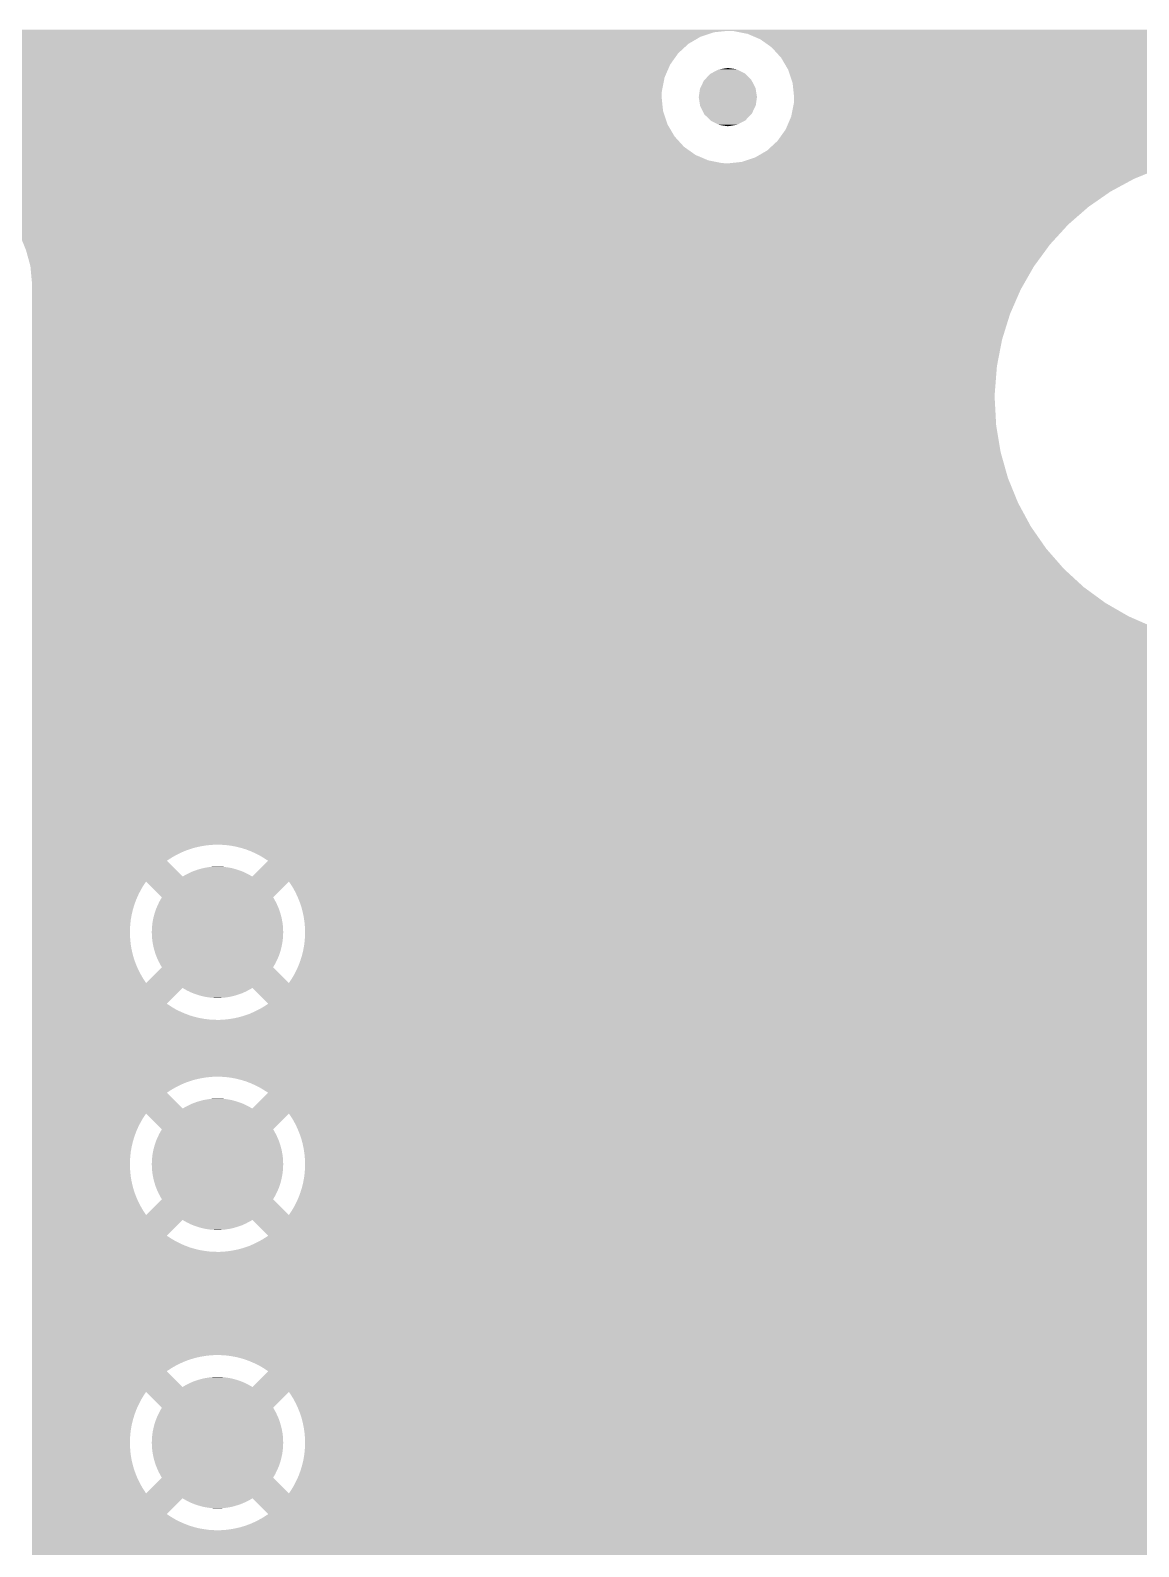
# Model space of a CAD drawing. Extents: x 295 to 953, y 10 to 290.
# Drawn here: x 772.23 to 787.39, y 230.5 to 251.25 of the extents above; entities that cross this region are included whole.
import ezdxf

# ---------------------------------------------------------------- set-up
doc = ezdxf.new("R2010")
doc.units = 0
doc.header["$LTSCALE"] = 5
doc.header["$MEASUREMENT"] = 0
doc.layers.add('FROMC1', color=7, linetype='CONTINUOUS')

msp = doc.modelspace()

# ---------------------------------------------------------------- linework, layer by layer
at = {"layer": 'FROMC1'}
for points in [[(735.807, 251.247), (735.742, 251.261), (797.937, 251.247), (797.937, 251.261)], [(735.9, 251.227), (735.807, 251.247), (781.582, 251.227), (781.773, 251.247)], [(736.035, 251.197), (735.9, 251.227), (781.492, 251.197), (781.582, 251.227)], [(736.118, 251.167), (736.035, 251.197), (781.4, 251.167), (781.492, 251.197)], [(736.317, 251.094), (736.118, 251.167), (781.276, 251.094), (781.4, 251.167)], [(781.852, 251.243), (781.773, 251.247), (797.937, 251.243), (797.937, 251.247)], [(782.041, 251.206), (781.852, 251.243), (797.937, 251.206), (797.937, 251.243)], [(782.217, 251.131), (782.041, 251.206), (797.937, 251.131), (797.937, 251.206)], [(782.373, 251.02), (782.217, 251.131), (797.937, 251.02), (797.937, 251.131)], [(736.363, 251.07), (736.317, 251.094), (781.234, 251.07), (781.276, 251.094)], [(736.582, 250.954), (736.363, 251.07), (781.108, 250.954), (781.234, 251.07)], [(736.601, 250.94), (736.582, 250.954), (781.093, 250.94), (781.108, 250.954)], [(736.819, 250.784), (736.601, 250.94), (780.982, 250.784), (781.093, 250.94)], [(782.502, 250.878), (782.373, 251.02), (797.937, 250.878), (797.937, 251.02)], [(736.826, 250.779), (736.819, 250.784), (780.98, 250.779), (780.982, 250.784)], [(737.007, 250.608), (736.826, 250.779), (780.906, 250.608), (780.98, 250.779)], [(781.547, 250.666), (781.647, 250.719), (782.002, 250.666), (781.894, 250.719)], [(781.647, 250.719), (781.667, 250.722), (781.894, 250.719), (781.888, 250.722)], [(781.667, 250.722), (781.773, 250.739), (781.888, 250.722), (781.773, 250.739)], [(782.599, 250.713), (782.502, 250.878), (797.937, 250.713), (797.937, 250.878)], [(782.659, 250.531), (782.599, 250.713), (797.937, 250.531), (797.937, 250.713)], [(737.044, 250.574), (737.007, 250.608), (780.9, 250.574), (780.906, 250.608)], [(737.168, 250.42), (737.044, 250.574), (780.869, 250.42), (780.9, 250.574)], [(781.396, 250.465), (781.446, 250.569), (782.151, 250.465), (782.097, 250.569)], [(781.446, 250.569), (781.455, 250.578), (782.097, 250.569), (782.093, 250.578)], [(781.455, 250.578), (781.535, 250.66), (782.093, 250.578), (782.008, 250.66)], [(781.535, 250.66), (781.547, 250.666), (782.008, 250.66), (782.002, 250.666)], [(782.679, 250.34), (782.659, 250.531), (797.937, 250.34), (797.937, 250.531)], [(737.232, 250.34), (737.168, 250.42), (780.866, 250.34), (780.869, 250.42)], [(769.758, 250.339), (769.708, 250.34), (780.866, 250.339), (780.866, 250.34)], [(769.984, 250.31), (769.758, 250.339), (780.869, 250.31), (780.866, 250.339)], [(770.2, 250.241), (769.984, 250.31), (780.876, 250.241), (780.869, 250.31)], [(781.374, 250.34), (781.391, 250.455), (782.171, 250.34), (782.153, 250.455)], [(781.392, 250.225), (781.374, 250.34), (782.154, 250.225), (782.171, 250.34)], [(781.391, 250.455), (781.396, 250.465), (782.153, 250.455), (782.151, 250.465)], [(782.676, 250.26), (782.679, 250.34), (797.937, 250.26), (797.937, 250.34)], [(770.417, 250.149), (770.2, 250.241), (780.886, 250.149), (780.876, 250.241)], [(770.85, 249.967), (770.417, 250.149), (780.946, 249.967), (780.886, 250.149)], [(781.394, 250.215), (781.392, 250.225), (782.149, 250.215), (782.154, 250.225)], [(781.448, 250.111), (781.394, 250.215), (782.099, 250.111), (782.149, 250.215)], [(781.452, 250.102), (781.448, 250.111), (782.09, 250.102), (782.099, 250.111)], [(781.537, 250.02), (781.452, 250.102), (782.01, 250.02), (782.09, 250.102)], [(782.563, 249.896), (782.639, 250.072), (797.937, 249.896), (797.937, 250.072)], [(782.639, 250.072), (782.676, 250.26), (797.937, 250.072), (797.937, 250.26)], [(771.094, 249.865), (770.85, 249.967), (781.006, 249.865), (780.946, 249.967)], [(771.162, 249.834), (771.094, 249.865), (781.024, 249.834), (781.006, 249.865)], [(781.543, 250.014), (781.537, 250.02), (781.998, 250.014), (782.01, 250.02)], [(781.651, 249.961), (781.543, 250.014), (781.898, 249.961), (781.998, 250.014)], [(781.658, 249.958), (781.651, 249.961), (781.878, 249.958), (781.898, 249.961)], [(781.773, 249.941), (781.658, 249.958), (781.773, 249.941), (781.878, 249.958)], [(782.452, 249.74), (782.563, 249.896), (797.937, 249.74), (797.937, 249.896)], [(771.215, 249.802), (771.162, 249.834), (781.043, 249.802), (781.024, 249.834)], [(771.356, 249.716), (771.215, 249.802), (781.121, 249.716), (781.043, 249.802)], [(771.418, 249.66), (771.356, 249.716), (781.172, 249.66), (781.121, 249.716)], [(771.526, 249.565), (771.418, 249.66), (781.306, 249.565), (781.172, 249.66)], [(782.311, 249.61), (782.452, 249.74), (797.937, 249.61), (797.937, 249.74)], [(771.538, 249.549), (771.526, 249.565), (781.328, 249.549), (781.306, 249.565)], [(771.598, 249.474), (771.538, 249.549), (781.505, 249.474), (781.328, 249.549)], [(771.627, 249.437), (771.598, 249.474), (781.693, 249.437), (781.505, 249.474)], [(781.773, 249.433), (781.963, 249.453), (787.928, 249.433), (787.999, 249.453)], [(781.963, 249.453), (781.987, 249.461), (787.999, 249.453), (788.027, 249.461)], [(781.987, 249.461), (782.145, 249.513), (788.027, 249.461), (788.338, 249.513)], [(782.145, 249.513), (782.16, 249.522), (788.338, 249.513), (788.39, 249.522)], [(782.16, 249.522), (782.195, 249.542), (788.39, 249.522), (788.758, 249.542)], [(782.195, 249.542), (782.311, 249.61), (797.937, 249.542), (797.937, 249.61)], [(771.63, 249.433), (771.627, 249.437), (781.773, 249.433), (781.693, 249.437)], [(771.666, 249.387), (771.63, 249.433), (787.764, 249.387), (787.928, 249.433)], [(771.68, 249.361), (771.666, 249.387), (787.673, 249.361), (787.764, 249.387)], [(771.753, 249.222), (771.68, 249.361), (787.333, 249.222), (787.673, 249.361)], [(771.772, 249.186), (771.753, 249.222), (787.266, 249.186), (787.333, 249.222)], [(771.831, 249.047), (771.772, 249.186), (787.009, 249.047), (787.266, 249.186)], [(771.919, 248.837), (771.831, 249.047), (786.707, 248.837), (787.009, 249.047)], [(772.021, 248.595), (771.919, 248.837), (786.43, 248.595), (786.707, 248.837)], [(772.135, 248.324), (772.021, 248.595), (786.182, 248.324), (786.43, 248.595)], [(772.148, 248.292), (772.135, 248.324), (786.158, 248.292), (786.182, 248.324)], [(772.167, 248.245), (772.148, 248.292), (786.124, 248.245), (786.158, 248.292)], [(772.227, 248.027), (772.167, 248.245), (785.964, 248.027), (786.124, 248.245)], [(772.227, 248.026), (772.227, 248.027), (785.963, 248.026), (785.964, 248.027)], [(772.248, 247.8), (772.227, 248.026), (785.834, 247.8), (785.963, 248.026)], [(772.248, 247.708), (772.248, 247.8), (785.781, 247.708), (785.834, 247.8)], [(772.248, 247.371), (772.248, 247.708), (785.634, 247.371), (785.781, 247.708)], [(772.248, 247.02), (772.248, 247.371), (785.525, 247.02), (785.634, 247.371)], [(772.248, 246.658), (772.248, 247.02), (785.455, 246.658), (785.525, 247.02)], [(772.248, 246.292), (772.248, 246.658), (785.426, 246.292), (785.455, 246.658)], [(772.248, 246.21), (772.248, 246.292), (785.425, 246.21), (785.426, 246.292)], [(772.248, 245.843), (772.248, 246.21), (785.445, 245.843), (785.425, 246.21)], [(772.248, 245.48), (772.248, 245.843), (785.506, 245.48), (785.445, 245.843)], [(772.248, 245.126), (772.248, 245.48), (785.606, 245.126), (785.506, 245.48)], [(772.248, 244.785), (772.248, 245.126), (785.745, 244.785), (785.606, 245.126)], [(772.248, 244.462), (772.248, 244.785), (785.92, 244.462), (785.745, 244.785)], [(772.248, 244.16), (772.248, 244.462), (786.13, 244.16), (785.92, 244.462)], [(772.248, 243.883), (772.248, 244.16), (786.372, 243.883), (786.13, 244.16)], [(772.248, 243.634), (772.248, 243.883), (786.643, 243.634), (786.372, 243.883)], [(772.248, 243.417), (772.248, 243.634), (786.94, 243.417), (786.643, 243.634)], [(772.248, 243.233), (772.248, 243.417), (787.259, 243.233), (786.94, 243.417)], [(772.248, 243.086), (772.248, 243.233), (787.596, 243.086), (787.259, 243.233)], [(772.248, 242.977), (772.248, 243.086), (787.948, 242.977), (787.596, 243.086)], [(772.248, 242.908), (772.248, 242.977), (788.309, 242.908), (787.948, 242.977)], [(772.248, 242.878), (772.248, 242.908), (788.676, 242.878), (788.309, 242.908)], [(772.248, 242.877), (772.248, 242.878), (788.758, 242.877), (788.676, 242.878)], [(772.248, 240.109), (772.248, 242.877), (797.937, 240.109), (797.937, 242.877)], [(772.248, 240.105), (772.248, 240.109), (774.69, 240.105), (774.76, 240.109)], [(774.829, 240.108), (774.76, 240.109), (797.937, 240.108), (797.937, 240.109)], [(774.899, 240.104), (774.829, 240.108), (797.937, 240.104), (797.937, 240.108)], [(772.248, 240.097), (772.248, 240.105), (774.621, 240.097), (774.69, 240.105)], [(772.248, 240.085), (772.248, 240.097), (774.552, 240.085), (774.621, 240.097)], [(772.248, 240.07), (772.248, 240.085), (774.484, 240.07), (774.552, 240.085)], [(772.248, 240.05), (772.248, 240.07), (774.417, 240.05), (774.484, 240.07)], [(772.248, 240.027), (772.248, 240.05), (774.351, 240.027), (774.417, 240.05)], [(772.248, 239.999), (772.248, 240.027), (774.287, 239.999), (774.351, 240.027)], [(772.248, 239.968), (772.248, 239.999), (774.224, 239.968), (774.287, 239.999)], [(772.248, 239.934), (772.248, 239.968), (774.164, 239.934), (774.224, 239.968)], [(772.248, 239.896), (772.248, 239.934), (774.105, 239.896), (774.164, 239.934)], [(774.968, 240.095), (774.899, 240.104), (797.937, 240.095), (797.937, 240.104)], [(775.037, 240.083), (774.968, 240.095), (797.937, 240.083), (797.937, 240.095)], [(775.105, 240.066), (775.037, 240.083), (797.937, 240.066), (797.937, 240.083)], [(775.172, 240.046), (775.105, 240.066), (797.937, 240.046), (797.937, 240.066)], [(775.237, 240.021), (775.172, 240.046), (797.937, 240.021), (797.937, 240.046)], [(775.301, 239.993), (775.237, 240.021), (797.937, 239.993), (797.937, 240.021)], [(775.363, 239.962), (775.301, 239.993), (797.937, 239.962), (797.937, 239.993)], [(775.423, 239.926), (775.363, 239.962), (797.937, 239.926), (797.937, 239.962)], [(775.481, 239.888), (775.423, 239.926), (797.937, 239.888), (797.937, 239.926)], [(772.248, 239.888), (772.248, 239.896), (774.094, 239.888), (774.105, 239.896)], [(772.248, 239.672), (772.248, 239.888), (774.31, 239.672), (774.094, 239.888)], [(774.31, 239.672), (774.344, 239.692), (775.265, 239.672), (775.23, 239.692)], [(774.344, 239.692), (774.363, 239.702), (775.23, 239.692), (775.213, 239.702)], [(774.363, 239.702), (774.398, 239.72), (775.213, 239.702), (775.176, 239.72)], [(774.398, 239.72), (774.417, 239.729), (775.176, 239.72), (775.159, 239.729)], [(774.417, 239.729), (774.453, 239.745), (775.159, 239.729), (775.121, 239.745)], [(774.453, 239.745), (774.473, 239.752), (775.121, 239.745), (775.103, 239.752)], [(774.473, 239.752), (774.51, 239.765), (775.103, 239.752), (775.064, 239.765)], [(774.51, 239.765), (774.531, 239.771), (775.064, 239.765), (775.046, 239.771)], [(774.531, 239.771), (774.568, 239.782), (775.046, 239.771), (775.005, 239.782)], [(774.568, 239.782), (774.59, 239.787), (775.005, 239.782), (774.987, 239.787)], [(774.59, 239.787), (774.627, 239.795), (774.987, 239.787), (774.945, 239.795)], [(774.627, 239.795), (774.65, 239.798), (774.945, 239.795), (774.928, 239.798)], [(774.65, 239.798), (774.687, 239.804), (774.928, 239.798), (774.884, 239.804)], [(774.687, 239.804), (774.713, 239.806), (774.884, 239.804), (774.868, 239.806)], [(774.713, 239.806), (774.747, 239.808), (774.868, 239.806), (774.82, 239.808)], [(774.747, 239.808), (774.808, 239.809), (774.82, 239.808), (774.808, 239.809)], [(775.265, 239.672), (775.481, 239.888), (797.937, 239.672), (797.937, 239.888)], [(772.248, 239.604), (772.248, 239.672), (797.937, 239.604), (797.937, 239.672)], [(772.248, 239.546), (772.248, 239.604), (773.771, 239.546), (773.81, 239.604)], [(772.248, 239.486), (772.248, 239.546), (773.736, 239.486), (773.771, 239.546)], [(772.248, 239.423), (772.248, 239.486), (773.704, 239.423), (773.736, 239.486)], [(774.026, 239.388), (773.81, 239.604), (775.549, 239.388), (775.765, 239.604)], [(775.789, 239.569), (775.765, 239.604), (797.937, 239.569), (797.937, 239.604)], [(775.826, 239.51), (775.789, 239.569), (797.937, 239.51), (797.937, 239.569)], [(775.859, 239.448), (775.826, 239.51), (797.937, 239.448), (797.937, 239.51)], [(772.248, 239.36), (772.248, 239.423), (773.676, 239.36), (773.704, 239.423)], [(772.248, 239.294), (772.248, 239.36), (773.652, 239.294), (773.676, 239.36)], [(772.248, 239.227), (772.248, 239.294), (773.631, 239.227), (773.652, 239.294)], [(773.961, 239.263), (773.969, 239.281), (775.615, 239.263), (775.606, 239.281)], [(773.969, 239.281), (773.987, 239.318), (775.606, 239.281), (775.589, 239.318)], [(773.987, 239.318), (773.996, 239.336), (775.589, 239.318), (775.579, 239.336)], [(773.996, 239.336), (774.016, 239.371), (775.579, 239.336), (775.56, 239.371)], [(774.016, 239.371), (774.026, 239.388), (775.56, 239.371), (775.549, 239.388)], [(775.888, 239.385), (775.859, 239.448), (797.937, 239.385), (797.937, 239.448)], [(775.914, 239.32), (775.888, 239.385), (797.937, 239.32), (797.937, 239.385)], [(775.936, 239.254), (775.914, 239.32), (797.937, 239.254), (797.937, 239.32)], [(772.248, 239.16), (772.248, 239.227), (773.615, 239.16), (773.631, 239.227)], [(772.248, 239.091), (772.248, 239.16), (773.602, 239.091), (773.615, 239.16)], [(772.248, 239.022), (772.248, 239.091), (773.594, 239.022), (773.602, 239.091)], [(773.899, 239.051), (773.907, 239.09), (775.675, 239.051), (775.668, 239.09)], [(773.907, 239.09), (773.911, 239.11), (775.668, 239.09), (775.664, 239.11)], [(773.911, 239.11), (773.921, 239.149), (775.664, 239.11), (775.654, 239.149)], [(773.921, 239.149), (773.926, 239.168), (775.654, 239.149), (775.648, 239.168)], [(773.926, 239.168), (773.939, 239.207), (775.648, 239.168), (775.636, 239.207)], [(773.939, 239.207), (773.946, 239.226), (775.636, 239.207), (775.629, 239.226)], [(773.946, 239.226), (773.961, 239.263), (775.629, 239.226), (775.615, 239.263)], [(775.954, 239.187), (775.936, 239.254), (797.937, 239.187), (797.937, 239.254)], [(775.968, 239.118), (775.954, 239.187), (797.937, 239.118), (797.937, 239.187)], [(775.978, 239.049), (775.968, 239.118), (797.937, 239.049), (797.937, 239.118)], [(772.248, 238.952), (772.248, 239.022), (773.589, 238.952), (773.594, 239.022)], [(772.248, 238.882), (772.248, 238.952), (773.589, 238.882), (773.589, 238.952)], [(772.248, 238.812), (772.248, 238.882), (773.593, 238.812), (773.589, 238.882)], [(773.888, 238.91), (773.889, 238.93), (775.687, 238.91), (775.686, 238.93)], [(773.889, 238.89), (773.888, 238.91), (775.686, 238.89), (775.687, 238.91)], [(773.889, 238.93), (773.891, 238.97), (775.686, 238.93), (775.685, 238.97)], [(773.89, 238.85), (773.889, 238.89), (775.684, 238.85), (775.686, 238.89)], [(773.891, 238.97), (773.892, 238.991), (775.685, 238.97), (775.683, 238.991)], [(773.892, 238.991), (773.897, 239.031), (775.683, 238.991), (775.679, 239.031)], [(773.897, 239.031), (773.899, 239.051), (775.679, 239.031), (775.675, 239.051)], [(775.984, 238.98), (775.978, 239.049), (797.937, 238.98), (797.937, 239.049)], [(775.981, 238.798), (775.986, 238.868), (797.937, 238.798), (797.937, 238.868)], [(775.986, 238.91), (775.984, 238.98), (797.937, 238.91), (797.937, 238.98)], [(775.986, 238.868), (775.986, 238.91), (797.937, 238.868), (797.937, 238.91)], [(772.248, 238.743), (772.248, 238.812), (773.6, 238.743), (773.593, 238.812)], [(772.248, 238.674), (772.248, 238.743), (773.612, 238.674), (773.6, 238.743)], [(772.248, 238.606), (772.248, 238.674), (773.628, 238.606), (773.612, 238.674)], [(773.892, 238.829), (773.89, 238.85), (775.683, 238.829), (775.684, 238.85)], [(773.897, 238.789), (773.892, 238.829), (775.678, 238.789), (775.683, 238.829)], [(773.9, 238.769), (773.897, 238.789), (775.676, 238.769), (775.678, 238.789)], [(773.907, 238.73), (773.9, 238.769), (775.668, 238.73), (775.676, 238.769)], [(773.911, 238.71), (773.907, 238.73), (775.664, 238.71), (775.668, 238.73)], [(773.921, 238.671), (773.911, 238.71), (775.654, 238.671), (775.664, 238.71)], [(773.927, 238.652), (773.921, 238.671), (775.649, 238.652), (775.654, 238.671)], [(775.944, 238.593), (775.96, 238.66), (797.937, 238.593), (797.937, 238.66)], [(775.96, 238.66), (775.973, 238.729), (797.937, 238.66), (797.937, 238.729)], [(775.973, 238.729), (775.981, 238.798), (797.937, 238.729), (797.937, 238.798)], [(772.248, 238.539), (772.248, 238.606), (773.647, 238.539), (773.628, 238.606)], [(772.248, 238.474), (772.248, 238.539), (773.671, 238.474), (773.647, 238.539)], [(772.248, 238.409), (772.248, 238.474), (773.698, 238.409), (773.671, 238.474)], [(773.939, 238.613), (773.927, 238.652), (775.636, 238.613), (775.649, 238.652)], [(773.946, 238.594), (773.939, 238.613), (775.63, 238.594), (775.636, 238.613)], [(773.961, 238.557), (773.946, 238.594), (775.614, 238.557), (775.63, 238.594)], [(773.969, 238.539), (773.961, 238.557), (775.606, 238.539), (775.614, 238.557)], [(773.986, 238.502), (773.969, 238.539), (775.588, 238.502), (775.606, 238.539)], [(773.996, 238.484), (773.986, 238.502), (775.58, 238.484), (775.588, 238.502)], [(774.015, 238.449), (773.996, 238.484), (775.559, 238.449), (775.58, 238.484)], [(774.026, 238.432), (774.015, 238.449), (775.549, 238.432), (775.559, 238.449)], [(775.871, 238.397), (775.899, 238.46), (797.937, 238.397), (797.937, 238.46)], [(775.899, 238.46), (775.923, 238.526), (797.937, 238.46), (797.937, 238.526)], [(775.923, 238.526), (775.944, 238.593), (797.937, 238.526), (797.937, 238.593)], [(772.248, 238.347), (772.248, 238.409), (773.729, 238.347), (773.698, 238.409)], [(772.248, 238.286), (772.248, 238.347), (773.764, 238.286), (773.729, 238.347)], [(772.248, 238.228), (772.248, 238.286), (773.802, 238.228), (773.764, 238.286)], [(773.81, 238.216), (774.026, 238.432), (775.765, 238.216), (775.549, 238.432)], [(775.765, 238.216), (775.804, 238.274), (797.937, 238.216), (797.937, 238.274)], [(775.804, 238.274), (775.839, 238.334), (797.937, 238.274), (797.937, 238.334)], [(775.839, 238.334), (775.871, 238.397), (797.937, 238.334), (797.937, 238.397)], [(772.248, 238.216), (772.248, 238.228), (773.81, 238.216), (773.802, 238.228)], [(772.248, 238.148), (772.248, 238.216), (797.937, 238.148), (797.937, 238.216)], [(772.248, 237.932), (772.248, 238.148), (774.094, 237.932), (774.31, 238.148)], [(774.345, 238.128), (774.31, 238.148), (775.231, 238.128), (775.265, 238.148)], [(774.362, 238.118), (774.345, 238.128), (775.212, 238.118), (775.231, 238.128)], [(774.399, 238.1), (774.362, 238.118), (775.177, 238.1), (775.212, 238.118)], [(774.416, 238.091), (774.399, 238.1), (775.158, 238.091), (775.177, 238.1)], [(774.454, 238.075), (774.416, 238.091), (775.122, 238.075), (775.158, 238.091)], [(774.472, 238.068), (774.454, 238.075), (775.102, 238.068), (775.122, 238.075)], [(774.512, 238.055), (774.472, 238.068), (775.065, 238.055), (775.102, 238.068)], [(774.529, 238.049), (774.512, 238.055), (775.044, 238.049), (775.065, 238.055)], [(774.57, 238.038), (774.529, 238.049), (775.007, 238.038), (775.044, 238.049)], [(774.588, 238.033), (774.57, 238.038), (774.985, 238.033), (775.007, 238.038)], [(774.63, 238.025), (774.588, 238.033), (774.948, 238.025), (774.985, 238.033)], [(775.481, 237.932), (775.265, 238.148), (797.937, 237.932), (797.937, 238.148)], [(772.248, 237.894), (772.248, 237.932), (774.152, 237.894), (774.094, 237.932)], [(772.248, 237.858), (772.248, 237.894), (774.212, 237.858), (774.152, 237.894)], [(772.248, 237.827), (772.248, 237.858), (774.274, 237.827), (774.212, 237.858)], [(772.248, 237.799), (772.248, 237.827), (774.338, 237.799), (774.274, 237.827)], [(774.647, 238.022), (774.63, 238.025), (774.925, 238.022), (774.948, 238.025)], [(774.691, 238.016), (774.647, 238.022), (774.888, 238.016), (774.925, 238.022)], [(774.707, 238.014), (774.691, 238.016), (774.862, 238.014), (774.888, 238.016)], [(774.755, 238.012), (774.707, 238.014), (774.828, 238.012), (774.862, 238.014)], [(774.767, 238.011), (774.755, 238.012), (774.767, 238.011), (774.828, 238.012)], [(775.288, 237.821), (775.351, 237.852), (797.937, 237.821), (797.937, 237.852)], [(775.351, 237.852), (775.411, 237.886), (797.937, 237.852), (797.937, 237.886)], [(775.411, 237.886), (775.47, 237.924), (797.937, 237.886), (797.937, 237.924)], [(775.47, 237.924), (775.481, 237.932), (797.937, 237.924), (797.937, 237.932)], [(772.248, 237.774), (772.248, 237.799), (774.403, 237.774), (774.338, 237.799)], [(772.248, 237.754), (772.248, 237.774), (774.47, 237.754), (774.403, 237.774)], [(772.248, 237.737), (772.248, 237.754), (774.538, 237.737), (774.47, 237.754)], [(772.248, 237.725), (772.248, 237.737), (774.607, 237.725), (774.538, 237.737)], [(772.248, 237.716), (772.248, 237.725), (774.676, 237.716), (774.607, 237.725)], [(772.248, 237.712), (772.248, 237.716), (774.746, 237.712), (774.676, 237.716)], [(772.248, 237.711), (772.248, 237.712), (774.815, 237.711), (774.746, 237.712)], [(772.248, 236.934), (772.248, 237.711), (797.937, 236.934), (797.937, 237.711)], [(774.815, 237.711), (774.885, 237.715), (797.937, 237.711), (797.937, 237.715)], [(774.885, 237.715), (774.954, 237.723), (797.937, 237.715), (797.937, 237.723)], [(774.954, 237.723), (775.023, 237.735), (797.937, 237.723), (797.937, 237.735)], [(775.023, 237.735), (775.091, 237.75), (797.937, 237.735), (797.937, 237.75)], [(775.091, 237.75), (775.158, 237.77), (797.937, 237.75), (797.937, 237.77)], [(775.158, 237.77), (775.224, 237.793), (797.937, 237.77), (797.937, 237.793)], [(775.224, 237.793), (775.288, 237.821), (797.937, 237.793), (797.937, 237.821)], [(772.248, 236.93), (772.248, 236.934), (774.69, 236.93), (774.76, 236.934)], [(772.248, 236.922), (772.248, 236.93), (774.621, 236.922), (774.69, 236.93)], [(772.248, 236.91), (772.248, 236.922), (774.552, 236.91), (774.621, 236.922)], [(772.248, 236.895), (772.248, 236.91), (774.484, 236.895), (774.552, 236.91)], [(772.248, 236.875), (772.248, 236.895), (774.417, 236.875), (774.484, 236.895)], [(772.248, 236.852), (772.248, 236.875), (774.351, 236.852), (774.417, 236.875)], [(772.248, 236.824), (772.248, 236.852), (774.287, 236.824), (774.351, 236.852)], [(772.248, 236.793), (772.248, 236.824), (774.224, 236.793), (774.287, 236.824)], [(772.248, 236.759), (772.248, 236.793), (774.164, 236.759), (774.224, 236.793)], [(774.829, 236.933), (774.76, 236.934), (797.937, 236.933), (797.937, 236.934)], [(774.899, 236.929), (774.829, 236.933), (797.937, 236.929), (797.937, 236.933)], [(774.968, 236.92), (774.899, 236.929), (797.937, 236.92), (797.937, 236.929)], [(775.037, 236.908), (774.968, 236.92), (797.937, 236.908), (797.937, 236.92)], [(775.105, 236.891), (775.037, 236.908), (797.937, 236.891), (797.937, 236.908)], [(775.172, 236.871), (775.105, 236.891), (797.937, 236.871), (797.937, 236.891)], [(775.237, 236.846), (775.172, 236.871), (797.937, 236.846), (797.937, 236.871)], [(775.301, 236.818), (775.237, 236.846), (797.937, 236.818), (797.937, 236.846)], [(775.363, 236.787), (775.301, 236.818), (797.937, 236.787), (797.937, 236.818)], [(775.423, 236.751), (775.363, 236.787), (797.937, 236.751), (797.937, 236.787)], [(772.248, 236.721), (772.248, 236.759), (774.105, 236.721), (774.164, 236.759)], [(772.248, 236.713), (772.248, 236.721), (774.094, 236.713), (774.105, 236.721)], [(772.248, 236.497), (772.248, 236.713), (774.31, 236.497), (774.094, 236.713)], [(774.473, 236.577), (774.51, 236.59), (775.103, 236.577), (775.064, 236.59)], [(774.51, 236.59), (774.531, 236.596), (775.064, 236.59), (775.046, 236.596)], [(774.531, 236.596), (774.568, 236.607), (775.046, 236.596), (775.005, 236.607)], [(774.568, 236.607), (774.59, 236.612), (775.005, 236.607), (774.987, 236.612)], [(774.59, 236.612), (774.627, 236.62), (774.987, 236.612), (774.945, 236.62)], [(774.627, 236.62), (774.65, 236.623), (774.945, 236.62), (774.928, 236.623)], [(774.65, 236.623), (774.687, 236.629), (774.928, 236.623), (774.884, 236.629)], [(774.687, 236.629), (774.713, 236.631), (774.884, 236.629), (774.868, 236.631)], [(774.713, 236.631), (774.747, 236.633), (774.868, 236.631), (774.82, 236.633)], [(774.747, 236.633), (774.808, 236.634), (774.82, 236.633), (774.808, 236.634)], [(775.265, 236.497), (775.481, 236.713), (797.937, 236.497), (797.937, 236.713)], [(775.481, 236.713), (775.423, 236.751), (797.937, 236.713), (797.937, 236.751)], [(772.248, 236.429), (772.248, 236.497), (797.937, 236.429), (797.937, 236.497)], [(772.248, 236.371), (772.248, 236.429), (773.771, 236.371), (773.81, 236.429)], [(772.248, 236.311), (772.248, 236.371), (773.736, 236.311), (773.771, 236.371)], [(774.026, 236.213), (773.81, 236.429), (775.549, 236.213), (775.765, 236.429)], [(774.31, 236.497), (774.344, 236.517), (775.265, 236.497), (775.23, 236.517)], [(774.344, 236.517), (774.363, 236.527), (775.23, 236.517), (775.213, 236.527)], [(774.363, 236.527), (774.398, 236.545), (775.213, 236.527), (775.176, 236.545)], [(774.398, 236.545), (774.417, 236.554), (775.176, 236.545), (775.159, 236.554)], [(774.417, 236.554), (774.453, 236.57), (775.159, 236.554), (775.121, 236.57)], [(774.453, 236.57), (774.473, 236.577), (775.121, 236.57), (775.103, 236.577)], [(775.789, 236.394), (775.765, 236.429), (797.937, 236.394), (797.937, 236.429)], [(775.826, 236.335), (775.789, 236.394), (797.937, 236.335), (797.937, 236.394)], [(772.248, 236.248), (772.248, 236.311), (773.704, 236.248), (773.736, 236.311)], [(772.248, 236.185), (772.248, 236.248), (773.676, 236.185), (773.704, 236.248)], [(772.248, 236.119), (772.248, 236.185), (773.652, 236.119), (773.676, 236.185)], [(773.996, 236.161), (774.016, 236.196), (775.579, 236.161), (775.56, 236.196)], [(774.016, 236.196), (774.026, 236.213), (775.56, 236.196), (775.549, 236.213)], [(775.859, 236.273), (775.826, 236.335), (797.937, 236.273), (797.937, 236.335)], [(775.888, 236.21), (775.859, 236.273), (797.937, 236.21), (797.937, 236.273)], [(775.914, 236.145), (775.888, 236.21), (797.937, 236.145), (797.937, 236.21)], [(772.248, 236.052), (772.248, 236.119), (773.631, 236.052), (773.652, 236.119)], [(772.248, 235.985), (772.248, 236.052), (773.615, 235.985), (773.631, 236.052)], [(772.248, 235.916), (772.248, 235.985), (773.602, 235.916), (773.615, 235.985)], [(773.911, 235.935), (773.921, 235.974), (775.664, 235.935), (775.654, 235.974)], [(773.921, 235.974), (773.926, 235.993), (775.654, 235.974), (775.648, 235.993)], [(773.926, 235.993), (773.939, 236.032), (775.648, 235.993), (775.636, 236.032)], [(773.939, 236.032), (773.946, 236.051), (775.636, 236.032), (775.629, 236.051)], [(773.946, 236.051), (773.961, 236.088), (775.629, 236.051), (775.615, 236.088)], [(773.961, 236.088), (773.969, 236.106), (775.615, 236.088), (775.606, 236.106)], [(773.969, 236.106), (773.987, 236.143), (775.606, 236.106), (775.589, 236.143)], [(773.987, 236.143), (773.996, 236.161), (775.589, 236.143), (775.579, 236.161)], [(775.936, 236.079), (775.914, 236.145), (797.937, 236.079), (797.937, 236.145)], [(775.954, 236.012), (775.936, 236.079), (797.937, 236.012), (797.937, 236.079)], [(775.968, 235.943), (775.954, 236.012), (797.937, 235.943), (797.937, 236.012)], [(772.248, 235.847), (772.248, 235.916), (773.594, 235.847), (773.602, 235.916)], [(772.248, 235.777), (772.248, 235.847), (773.589, 235.777), (773.594, 235.847)], [(772.248, 235.707), (772.248, 235.777), (773.589, 235.707), (773.589, 235.777)], [(773.888, 235.735), (773.889, 235.755), (775.687, 235.735), (775.686, 235.755)], [(773.889, 235.755), (773.891, 235.795), (775.686, 235.755), (775.685, 235.795)], [(773.891, 235.795), (773.892, 235.816), (775.685, 235.795), (775.683, 235.816)], [(773.892, 235.816), (773.897, 235.856), (775.683, 235.816), (775.679, 235.856)], [(773.897, 235.856), (773.899, 235.876), (775.679, 235.856), (775.675, 235.876)], [(773.899, 235.876), (773.907, 235.915), (775.675, 235.876), (775.668, 235.915)], [(773.907, 235.915), (773.911, 235.935), (775.668, 235.915), (775.664, 235.935)], [(775.978, 235.874), (775.968, 235.943), (797.937, 235.874), (797.937, 235.943)], [(775.984, 235.805), (775.978, 235.874), (797.937, 235.805), (797.937, 235.874)], [(775.986, 235.735), (775.984, 235.805), (797.937, 235.735), (797.937, 235.805)], [(772.248, 235.637), (772.248, 235.707), (773.593, 235.637), (773.589, 235.707)], [(772.248, 235.568), (772.248, 235.637), (773.6, 235.568), (773.593, 235.637)], [(772.248, 235.499), (772.248, 235.568), (773.612, 235.499), (773.6, 235.568)], [(773.889, 235.715), (773.888, 235.735), (775.686, 235.715), (775.687, 235.735)], [(773.89, 235.675), (773.889, 235.715), (775.684, 235.675), (775.686, 235.715)], [(773.892, 235.654), (773.89, 235.675), (775.683, 235.654), (775.684, 235.675)], [(773.897, 235.614), (773.892, 235.654), (775.678, 235.614), (775.683, 235.654)], [(773.9, 235.594), (773.897, 235.614), (775.676, 235.594), (775.678, 235.614)], [(773.907, 235.555), (773.9, 235.594), (775.668, 235.555), (775.676, 235.594)], [(773.911, 235.535), (773.907, 235.555), (775.664, 235.535), (775.668, 235.555)], [(775.96, 235.485), (775.973, 235.554), (797.937, 235.485), (797.937, 235.554)], [(775.973, 235.554), (775.981, 235.623), (797.937, 235.554), (797.937, 235.623)], [(775.981, 235.623), (775.986, 235.693), (797.937, 235.623), (797.937, 235.693)], [(775.986, 235.693), (775.986, 235.735), (797.937, 235.693), (797.937, 235.735)], [(772.248, 235.431), (772.248, 235.499), (773.628, 235.431), (773.612, 235.499)], [(772.248, 235.364), (772.248, 235.431), (773.647, 235.364), (773.628, 235.431)], [(772.248, 235.299), (772.248, 235.364), (773.671, 235.299), (773.647, 235.364)], [(773.921, 235.496), (773.911, 235.535), (775.654, 235.496), (775.664, 235.535)], [(773.927, 235.477), (773.921, 235.496), (775.649, 235.477), (775.654, 235.496)], [(773.939, 235.438), (773.927, 235.477), (775.636, 235.438), (775.649, 235.477)], [(773.946, 235.419), (773.939, 235.438), (775.63, 235.419), (775.636, 235.438)], [(773.961, 235.382), (773.946, 235.419), (775.614, 235.382), (775.63, 235.419)], [(773.969, 235.364), (773.961, 235.382), (775.606, 235.364), (775.614, 235.382)], [(773.986, 235.327), (773.969, 235.364), (775.588, 235.327), (775.606, 235.364)], [(775.899, 235.285), (775.923, 235.351), (797.937, 235.285), (797.937, 235.351)], [(775.923, 235.351), (775.944, 235.418), (797.937, 235.351), (797.937, 235.418)], [(775.944, 235.418), (775.96, 235.485), (797.937, 235.418), (797.937, 235.485)], [(772.248, 235.234), (772.248, 235.299), (773.698, 235.234), (773.671, 235.299)], [(772.248, 235.172), (772.248, 235.234), (773.729, 235.172), (773.698, 235.234)], [(772.248, 235.111), (772.248, 235.172), (773.764, 235.111), (773.729, 235.172)], [(773.81, 235.041), (774.026, 235.257), (775.765, 235.041), (775.549, 235.257)], [(773.996, 235.309), (773.986, 235.327), (775.58, 235.309), (775.588, 235.327)], [(774.015, 235.274), (773.996, 235.309), (775.559, 235.274), (775.58, 235.309)], [(774.026, 235.257), (774.015, 235.274), (775.549, 235.257), (775.559, 235.274)], [(775.804, 235.099), (775.839, 235.159), (797.937, 235.099), (797.937, 235.159)], [(775.839, 235.159), (775.871, 235.222), (797.937, 235.159), (797.937, 235.222)], [(775.871, 235.222), (775.899, 235.285), (797.937, 235.222), (797.937, 235.285)], [(772.248, 235.053), (772.248, 235.111), (773.802, 235.053), (773.764, 235.111)], [(772.248, 235.041), (772.248, 235.053), (773.81, 235.041), (773.802, 235.053)], [(772.248, 234.973), (772.248, 235.041), (797.937, 234.973), (797.937, 235.041)], [(772.248, 234.757), (772.248, 234.973), (774.094, 234.757), (774.31, 234.973)], [(774.345, 234.953), (774.31, 234.973), (775.231, 234.953), (775.265, 234.973)], [(774.362, 234.943), (774.345, 234.953), (775.212, 234.943), (775.231, 234.953)], [(774.399, 234.925), (774.362, 234.943), (775.177, 234.925), (775.212, 234.943)], [(774.416, 234.916), (774.399, 234.925), (775.158, 234.916), (775.177, 234.925)], [(775.481, 234.757), (775.265, 234.973), (797.937, 234.757), (797.937, 234.973)], [(775.765, 235.041), (775.804, 235.099), (797.937, 235.041), (797.937, 235.099)], [(772.248, 234.719), (772.248, 234.757), (774.152, 234.719), (774.094, 234.757)], [(772.248, 234.683), (772.248, 234.719), (774.212, 234.683), (774.152, 234.719)], [(774.454, 234.9), (774.416, 234.916), (775.122, 234.9), (775.158, 234.916)], [(774.472, 234.893), (774.454, 234.9), (775.102, 234.893), (775.122, 234.9)], [(774.512, 234.88), (774.472, 234.893), (775.065, 234.88), (775.102, 234.893)], [(774.529, 234.874), (774.512, 234.88), (775.044, 234.874), (775.065, 234.88)], [(774.57, 234.863), (774.529, 234.874), (775.007, 234.863), (775.044, 234.874)], [(774.588, 234.858), (774.57, 234.863), (774.985, 234.858), (775.007, 234.863)], [(774.63, 234.85), (774.588, 234.858), (774.948, 234.85), (774.985, 234.858)], [(774.647, 234.847), (774.63, 234.85), (774.925, 234.847), (774.948, 234.85)], [(774.691, 234.841), (774.647, 234.847), (774.888, 234.841), (774.925, 234.847)], [(774.707, 234.839), (774.691, 234.841), (774.862, 234.839), (774.888, 234.841)], [(774.755, 234.837), (774.707, 234.839), (774.828, 234.837), (774.862, 234.839)], [(774.767, 234.836), (774.755, 234.837), (774.767, 234.836), (774.828, 234.837)], [(775.351, 234.677), (775.411, 234.711), (797.937, 234.677), (797.937, 234.711)], [(775.411, 234.711), (775.47, 234.749), (797.937, 234.711), (797.937, 234.749)], [(775.47, 234.749), (775.481, 234.757), (797.937, 234.749), (797.937, 234.757)], [(772.248, 234.652), (772.248, 234.683), (774.274, 234.652), (774.212, 234.683)], [(772.248, 234.624), (772.248, 234.652), (774.338, 234.624), (774.274, 234.652)], [(772.248, 234.599), (772.248, 234.624), (774.403, 234.599), (774.338, 234.624)], [(772.248, 234.579), (772.248, 234.599), (774.47, 234.579), (774.403, 234.599)], [(772.248, 234.562), (772.248, 234.579), (774.538, 234.562), (774.47, 234.579)], [(772.248, 234.55), (772.248, 234.562), (774.607, 234.55), (774.538, 234.562)], [(772.248, 234.541), (772.248, 234.55), (774.676, 234.541), (774.607, 234.55)], [(772.248, 234.537), (772.248, 234.541), (774.746, 234.537), (774.676, 234.541)], [(772.248, 234.536), (772.248, 234.537), (774.815, 234.536), (774.746, 234.537)], [(772.248, 233.124), (772.248, 234.536), (797.937, 233.124), (797.937, 234.536)], [(774.815, 234.536), (774.885, 234.54), (797.937, 234.536), (797.937, 234.54)], [(774.885, 234.54), (774.954, 234.548), (797.937, 234.54), (797.937, 234.548)], [(774.954, 234.548), (775.023, 234.56), (797.937, 234.548), (797.937, 234.56)], [(775.023, 234.56), (775.091, 234.575), (797.937, 234.56), (797.937, 234.575)], [(775.091, 234.575), (775.158, 234.595), (797.937, 234.575), (797.937, 234.595)], [(775.158, 234.595), (775.224, 234.618), (797.937, 234.595), (797.937, 234.618)], [(775.224, 234.618), (775.288, 234.646), (797.937, 234.618), (797.937, 234.646)], [(775.288, 234.646), (775.351, 234.677), (797.937, 234.646), (797.937, 234.677)], [(772.248, 233.12), (772.248, 233.124), (774.69, 233.12), (774.76, 233.124)], [(772.248, 233.112), (772.248, 233.12), (774.621, 233.112), (774.69, 233.12)], [(772.248, 233.1), (772.248, 233.112), (774.552, 233.1), (774.621, 233.112)], [(772.248, 233.085), (772.248, 233.1), (774.484, 233.085), (774.552, 233.1)], [(772.248, 233.065), (772.248, 233.085), (774.417, 233.065), (774.484, 233.085)], [(772.248, 233.042), (772.248, 233.065), (774.351, 233.042), (774.417, 233.065)], [(774.829, 233.123), (774.76, 233.124), (797.937, 233.123), (797.937, 233.124)], [(774.899, 233.119), (774.829, 233.123), (797.937, 233.119), (797.937, 233.123)], [(774.968, 233.11), (774.899, 233.119), (797.937, 233.11), (797.937, 233.119)], [(775.037, 233.098), (774.968, 233.11), (797.937, 233.098), (797.937, 233.11)], [(775.105, 233.081), (775.037, 233.098), (797.937, 233.081), (797.937, 233.098)], [(775.172, 233.061), (775.105, 233.081), (797.937, 233.061), (797.937, 233.081)], [(775.237, 233.036), (775.172, 233.061), (797.937, 233.036), (797.937, 233.061)], [(772.248, 233.014), (772.248, 233.042), (774.287, 233.014), (774.351, 233.042)], [(772.248, 232.983), (772.248, 233.014), (774.224, 232.983), (774.287, 233.014)], [(772.248, 232.949), (772.248, 232.983), (774.164, 232.949), (774.224, 232.983)], [(772.248, 232.911), (772.248, 232.949), (774.105, 232.911), (774.164, 232.949)], [(772.248, 232.903), (772.248, 232.911), (774.094, 232.903), (774.105, 232.911)], [(772.248, 232.687), (772.248, 232.903), (774.31, 232.687), (774.094, 232.903)], [(775.301, 233.008), (775.237, 233.036), (797.937, 233.008), (797.937, 233.036)], [(775.265, 232.687), (775.481, 232.903), (797.937, 232.687), (797.937, 232.903)], [(775.363, 232.977), (775.301, 233.008), (797.937, 232.977), (797.937, 233.008)], [(775.423, 232.941), (775.363, 232.977), (797.937, 232.941), (797.937, 232.977)], [(775.481, 232.903), (775.423, 232.941), (797.937, 232.903), (797.937, 232.941)], [(772.248, 232.619), (772.248, 232.687), (797.937, 232.619), (797.937, 232.687)], [(774.31, 232.687), (774.344, 232.707), (775.265, 232.687), (775.23, 232.707)], [(774.344, 232.707), (774.363, 232.717), (775.23, 232.707), (775.213, 232.717)], [(774.363, 232.717), (774.398, 232.735), (775.213, 232.717), (775.176, 232.735)], [(774.398, 232.735), (774.417, 232.744), (775.176, 232.735), (775.159, 232.744)], [(774.417, 232.744), (774.453, 232.76), (775.159, 232.744), (775.121, 232.76)], [(774.453, 232.76), (774.473, 232.767), (775.121, 232.76), (775.103, 232.767)], [(774.473, 232.767), (774.51, 232.78), (775.103, 232.767), (775.064, 232.78)], [(774.51, 232.78), (774.531, 232.786), (775.064, 232.78), (775.046, 232.786)], [(774.531, 232.786), (774.568, 232.797), (775.046, 232.786), (775.005, 232.797)], [(774.568, 232.797), (774.59, 232.802), (775.005, 232.797), (774.987, 232.802)], [(774.59, 232.802), (774.627, 232.81), (774.987, 232.802), (774.945, 232.81)], [(774.627, 232.81), (774.65, 232.813), (774.945, 232.81), (774.928, 232.813)], [(774.65, 232.813), (774.687, 232.819), (774.928, 232.813), (774.884, 232.819)], [(774.687, 232.819), (774.713, 232.821), (774.884, 232.819), (774.868, 232.821)], [(774.713, 232.821), (774.747, 232.823), (774.868, 232.821), (774.82, 232.823)], [(774.747, 232.823), (774.808, 232.824), (774.82, 232.823), (774.808, 232.824)], [(772.248, 232.561), (772.248, 232.619), (773.771, 232.561), (773.81, 232.619)], [(772.248, 232.501), (772.248, 232.561), (773.736, 232.501), (773.771, 232.561)], [(772.248, 232.438), (772.248, 232.501), (773.704, 232.438), (773.736, 232.501)], [(772.248, 232.375), (772.248, 232.438), (773.676, 232.375), (773.704, 232.438)], [(774.026, 232.403), (773.81, 232.619), (775.549, 232.403), (775.765, 232.619)], [(775.789, 232.584), (775.765, 232.619), (797.937, 232.584), (797.937, 232.619)], [(775.826, 232.525), (775.789, 232.584), (797.937, 232.525), (797.937, 232.584)], [(775.859, 232.463), (775.826, 232.525), (797.937, 232.463), (797.937, 232.525)], [(775.888, 232.4), (775.859, 232.463), (797.937, 232.4), (797.937, 232.463)], [(772.248, 232.309), (772.248, 232.375), (773.652, 232.309), (773.676, 232.375)], [(772.248, 232.242), (772.248, 232.309), (773.631, 232.242), (773.652, 232.309)], [(772.248, 232.175), (772.248, 232.242), (773.615, 232.175), (773.631, 232.242)], [(773.926, 232.183), (773.939, 232.222), (775.648, 232.183), (775.636, 232.222)], [(773.939, 232.222), (773.946, 232.241), (775.636, 232.222), (775.629, 232.241)], [(773.946, 232.241), (773.961, 232.278), (775.629, 232.241), (775.615, 232.278)], [(773.961, 232.278), (773.969, 232.296), (775.615, 232.278), (775.606, 232.296)], [(773.969, 232.296), (773.987, 232.333), (775.606, 232.296), (775.589, 232.333)], [(773.987, 232.333), (773.996, 232.351), (775.589, 232.333), (775.579, 232.351)], [(773.996, 232.351), (774.016, 232.386), (775.579, 232.351), (775.56, 232.386)], [(774.016, 232.386), (774.026, 232.403), (775.56, 232.386), (775.549, 232.403)], [(775.914, 232.335), (775.888, 232.4), (797.937, 232.335), (797.937, 232.4)], [(775.936, 232.269), (775.914, 232.335), (797.937, 232.269), (797.937, 232.335)], [(775.954, 232.202), (775.936, 232.269), (797.937, 232.202), (797.937, 232.269)], [(772.248, 232.106), (772.248, 232.175), (773.602, 232.106), (773.615, 232.175)], [(772.248, 232.037), (772.248, 232.106), (773.594, 232.037), (773.602, 232.106)], [(772.248, 231.967), (772.248, 232.037), (773.589, 231.967), (773.594, 232.037)], [(773.892, 232.006), (773.897, 232.046), (775.683, 232.006), (775.679, 232.046)], [(773.897, 232.046), (773.899, 232.066), (775.679, 232.046), (775.675, 232.066)], [(773.899, 232.066), (773.907, 232.105), (775.675, 232.066), (775.668, 232.105)], [(773.907, 232.105), (773.911, 232.125), (775.668, 232.105), (775.664, 232.125)], [(773.911, 232.125), (773.921, 232.164), (775.664, 232.125), (775.654, 232.164)], [(773.921, 232.164), (773.926, 232.183), (775.654, 232.164), (775.648, 232.183)], [(775.968, 232.133), (775.954, 232.202), (797.937, 232.133), (797.937, 232.202)], [(775.978, 232.064), (775.968, 232.133), (797.937, 232.064), (797.937, 232.133)], [(775.984, 231.995), (775.978, 232.064), (797.937, 231.995), (797.937, 232.064)], [(772.248, 231.897), (772.248, 231.967), (773.589, 231.897), (773.589, 231.967)], [(772.248, 231.827), (772.248, 231.897), (773.593, 231.827), (773.589, 231.897)], [(772.248, 231.758), (772.248, 231.827), (773.6, 231.758), (773.593, 231.827)], [(773.888, 231.925), (773.889, 231.945), (775.687, 231.925), (775.686, 231.945)], [(773.889, 231.905), (773.888, 231.925), (775.686, 231.905), (775.687, 231.925)], [(773.889, 231.945), (773.891, 231.985), (775.686, 231.945), (775.685, 231.985)], [(773.89, 231.865), (773.889, 231.905), (775.684, 231.865), (775.686, 231.905)], [(773.892, 231.844), (773.89, 231.865), (775.683, 231.844), (775.684, 231.865)], [(773.891, 231.985), (773.892, 232.006), (775.685, 231.985), (775.683, 232.006)], [(773.897, 231.804), (773.892, 231.844), (775.678, 231.804), (775.683, 231.844)], [(773.9, 231.784), (773.897, 231.804), (775.676, 231.784), (775.678, 231.804)], [(775.973, 231.744), (775.981, 231.813), (797.937, 231.744), (797.937, 231.813)], [(775.981, 231.813), (775.986, 231.883), (797.937, 231.813), (797.937, 231.883)], [(775.986, 231.925), (775.984, 231.995), (797.937, 231.925), (797.937, 231.995)], [(775.986, 231.883), (775.986, 231.925), (797.937, 231.883), (797.937, 231.925)], [(772.248, 231.689), (772.248, 231.758), (773.612, 231.689), (773.6, 231.758)], [(772.248, 231.621), (772.248, 231.689), (773.628, 231.621), (773.612, 231.689)], [(772.248, 231.554), (772.248, 231.621), (773.647, 231.554), (773.628, 231.621)], [(773.907, 231.745), (773.9, 231.784), (775.668, 231.745), (775.676, 231.784)], [(773.911, 231.725), (773.907, 231.745), (775.664, 231.725), (775.668, 231.745)], [(773.921, 231.686), (773.911, 231.725), (775.654, 231.686), (775.664, 231.725)], [(773.927, 231.667), (773.921, 231.686), (775.649, 231.667), (775.654, 231.686)], [(773.939, 231.628), (773.927, 231.667), (775.636, 231.628), (775.649, 231.667)], [(773.946, 231.609), (773.939, 231.628), (775.63, 231.609), (775.636, 231.628)], [(773.961, 231.572), (773.946, 231.609), (775.614, 231.572), (775.63, 231.609)], [(775.923, 231.541), (775.944, 231.608), (797.937, 231.541), (797.937, 231.608)], [(775.944, 231.608), (775.96, 231.675), (797.937, 231.608), (797.937, 231.675)], [(775.96, 231.675), (775.973, 231.744), (797.937, 231.675), (797.937, 231.744)], [(772.248, 231.489), (772.248, 231.554), (773.671, 231.489), (773.647, 231.554)], [(772.248, 231.424), (772.248, 231.489), (773.698, 231.424), (773.671, 231.489)], [(772.248, 231.362), (772.248, 231.424), (773.729, 231.362), (773.698, 231.424)], [(773.81, 231.231), (774.026, 231.447), (775.765, 231.231), (775.549, 231.447)], [(773.969, 231.554), (773.961, 231.572), (775.606, 231.554), (775.614, 231.572)], [(773.986, 231.517), (773.969, 231.554), (775.588, 231.517), (775.606, 231.554)], [(773.996, 231.499), (773.986, 231.517), (775.58, 231.499), (775.588, 231.517)], [(774.015, 231.464), (773.996, 231.499), (775.559, 231.464), (775.58, 231.499)], [(774.026, 231.447), (774.015, 231.464), (775.549, 231.447), (775.559, 231.464)], [(775.839, 231.349), (775.871, 231.412), (797.937, 231.349), (797.937, 231.412)], [(775.871, 231.412), (775.899, 231.475), (797.937, 231.412), (797.937, 231.475)], [(775.899, 231.475), (775.923, 231.541), (797.937, 231.475), (797.937, 231.541)], [(772.248, 231.301), (772.248, 231.362), (773.764, 231.301), (773.729, 231.362)], [(772.248, 231.243), (772.248, 231.301), (773.802, 231.243), (773.764, 231.301)], [(772.248, 231.231), (772.248, 231.243), (773.81, 231.231), (773.802, 231.243)], [(772.248, 231.163), (772.248, 231.231), (797.937, 231.163), (797.937, 231.231)], [(775.765, 231.231), (775.804, 231.289), (797.937, 231.231), (797.937, 231.289)], [(775.804, 231.289), (775.839, 231.349), (797.937, 231.289), (797.937, 231.349)], [(772.248, 230.947), (772.248, 231.163), (774.094, 230.947), (774.31, 231.163)], [(774.345, 231.143), (774.31, 231.163), (775.231, 231.143), (775.265, 231.163)], [(774.362, 231.133), (774.345, 231.143), (775.212, 231.133), (775.231, 231.143)], [(774.399, 231.115), (774.362, 231.133), (775.177, 231.115), (775.212, 231.133)], [(774.416, 231.106), (774.399, 231.115), (775.158, 231.106), (775.177, 231.115)], [(774.454, 231.09), (774.416, 231.106), (775.122, 231.09), (775.158, 231.106)], [(774.472, 231.083), (774.454, 231.09), (775.102, 231.083), (775.122, 231.09)], [(774.512, 231.07), (774.472, 231.083), (775.065, 231.07), (775.102, 231.083)], [(774.529, 231.064), (774.512, 231.07), (775.044, 231.064), (775.065, 231.07)], [(774.57, 231.053), (774.529, 231.064), (775.007, 231.053), (775.044, 231.064)], [(774.588, 231.048), (774.57, 231.053), (774.985, 231.048), (775.007, 231.053)], [(774.63, 231.04), (774.588, 231.048), (774.948, 231.04), (774.985, 231.048)], [(774.647, 231.037), (774.63, 231.04), (774.925, 231.037), (774.948, 231.04)], [(774.691, 231.031), (774.647, 231.037), (774.888, 231.031), (774.925, 231.037)], [(774.707, 231.029), (774.691, 231.031), (774.862, 231.029), (774.888, 231.031)], [(774.755, 231.027), (774.707, 231.029), (774.828, 231.027), (774.862, 231.029)], [(774.767, 231.026), (774.755, 231.027), (774.767, 231.026), (774.828, 231.027)], [(775.481, 230.947), (775.265, 231.163), (797.937, 230.947), (797.937, 231.163)], [(772.248, 230.909), (772.248, 230.947), (774.152, 230.909), (774.094, 230.947)], [(772.248, 230.873), (772.248, 230.909), (774.212, 230.873), (774.152, 230.909)], [(772.248, 230.842), (772.248, 230.873), (774.274, 230.842), (774.212, 230.873)], [(772.248, 230.814), (772.248, 230.842), (774.338, 230.814), (774.274, 230.842)], [(772.248, 230.789), (772.248, 230.814), (774.403, 230.789), (774.338, 230.814)], [(772.248, 230.769), (772.248, 230.789), (774.47, 230.769), (774.403, 230.789)], [(772.248, 230.752), (772.248, 230.769), (774.538, 230.752), (774.47, 230.769)], [(775.091, 230.765), (775.158, 230.785), (797.937, 230.765), (797.937, 230.785)], [(775.158, 230.785), (775.224, 230.808), (797.937, 230.785), (797.937, 230.808)], [(775.224, 230.808), (775.288, 230.836), (797.937, 230.808), (797.937, 230.836)], [(775.288, 230.836), (775.351, 230.867), (797.937, 230.836), (797.937, 230.867)], [(775.351, 230.867), (775.411, 230.901), (797.937, 230.867), (797.937, 230.901)], [(775.411, 230.901), (775.47, 230.939), (797.937, 230.901), (797.937, 230.939)], [(775.47, 230.939), (775.481, 230.947), (797.937, 230.939), (797.937, 230.947)], [(772.248, 230.74), (772.248, 230.752), (774.607, 230.74), (774.538, 230.752)], [(772.248, 230.731), (772.248, 230.74), (774.676, 230.731), (774.607, 230.74)], [(772.248, 230.727), (772.248, 230.731), (774.746, 230.727), (774.676, 230.731)], [(772.248, 230.726), (772.248, 230.727), (774.815, 230.726), (774.746, 230.727)], [(772.248, 223.922), (772.248, 230.726), (797.937, 223.922), (797.937, 230.726)], [(774.815, 230.726), (774.885, 230.73), (797.937, 230.726), (797.937, 230.73)], [(774.885, 230.73), (774.954, 230.738), (797.937, 230.73), (797.937, 230.738)], [(774.954, 230.738), (775.023, 230.75), (797.937, 230.738), (797.937, 230.75)], [(775.023, 230.75), (775.091, 230.765), (797.937, 230.75), (797.937, 230.765)]]:
    msp.add_solid(points, dxfattribs=at)

doc.saveas('drawing.dxf')
